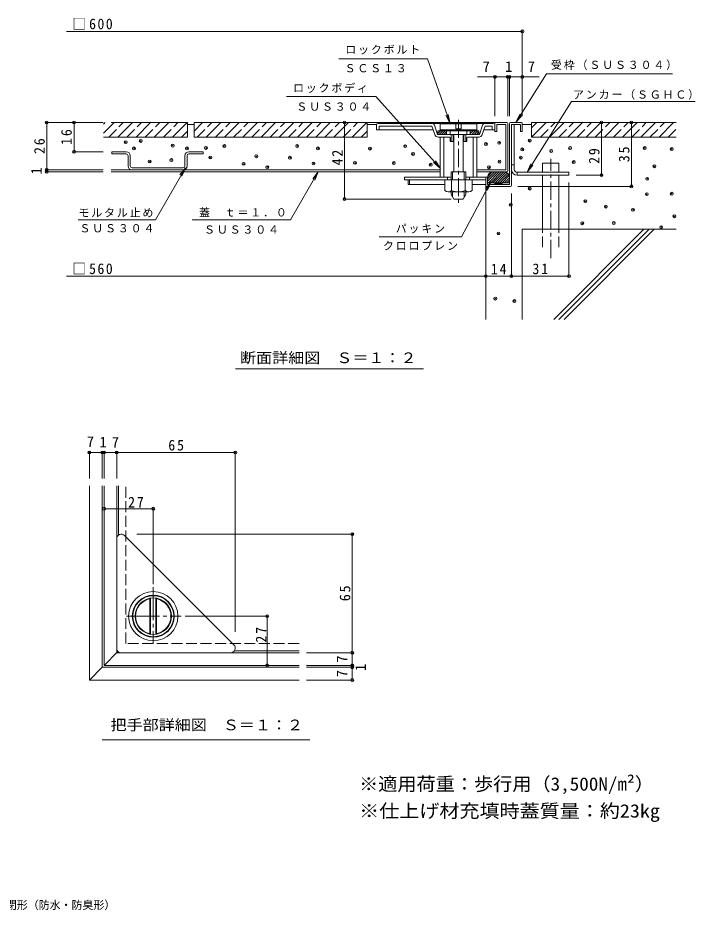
# Model space of a CAD drawing. Units: millimetres at full size; some dimension numbers follow another scale. Extents: x -366 to 373, y -274 to 270.
# Drawn here: x 1.6 to 373, y -264.2 to 225.2 of the extents above; entities that cross this region are included whole.
import ezdxf
from ezdxf.enums import TextEntityAlignment as Align

# ---------------------------------------------------------------- set-up
doc = ezdxf.new("R2010")
doc.units = ezdxf.units.MM
doc.header["$LTSCALE"] = 2
doc.header["$PDMODE"] = 32
doc.header["$PDSIZE"] = 1.6
for name, pattern in [('CHAIN1', [8, 5, -1, 1, -1]), ('CHAIN2', [12, 9, -1, 1, -1]), ('DASHED2', [3, 2, -1]), ('DASHED3', [4, 3, -1])]:
    doc.linetypes.add(name, pattern=pattern)
for name, color, linetype, lineweight in [('D-1', 2, 'Continuous', 9), ('D-2', 3, 'Continuous', 9), ('D-3', 2, 'Continuous', 9), ('D-4', 7, 'Continuous', 9), ('D-5', 7, 'Continuous', 9), ('D-6', 6, 'Continuous', 9)]:
    doc.layers.add(name, color=color, linetype=linetype, lineweight=lineweight)
for name, color, linetype in [('D-F', 2, 'Continuous'), ('F-4_F-4ﾚｲﾔ', 7, 'Continuous'), ('F-5_F-5ﾚｲﾔ', 3, 'Continuous')]:
    doc.layers.add(name, color=color, linetype=linetype)
doc.styles.add('ＭＳ ゴシック', font='')
doc.styles.get('ＭＳ ゴシック').set_extended_font_data('MS Gothic')

msp = doc.modelspace()

# ---------------------------------------------------------------- linework, layer by layer
at = {"layer": 'D-1'}
for p, q in [((271.252, 167.278), (271.252, 133.778)), ((271.747, 167.778), (277.752, 167.778)), ((272.252, 166.778), (277.252, 166.778)), ((272.252, 133.278), (272.252, 166.778)), ((273.852, 142.09), (273.852, 166.778)), ((277.252, 166.778), (277.252, 162.778)), ((278.252, 167.278), (278.252, 162.778)), ((277.252, 162.778), (278.252, 162.778)), ((272.252, 145.272), (272.252, 142.09)), ((272.252, 144.59), (273.852, 144.59)), ((258.252, 137.778), (259.252, 137.778)), ((258.252, 133.278), (258.252, 137.778)), ((259.252, 136.944), (263.086, 140.778)), ((259.252, 135.671), (264.359, 140.778)), ((259.252, 137.778), (259.252, 133.778)), ((259.29, 138.255), (261.775, 140.74)), ((259.631, 134.778), (265.631, 140.778)), ((260.904, 134.778), (266.904, 140.778)), ((262.177, 134.778), (268.177, 140.778)), ((262.252, 140.778), (268.252, 140.778)), ((263.45, 134.778), (269.271, 140.6)), ((264.722, 134.778), (270.092, 140.148)), ((265.995, 134.778), (270.712, 139.495)), ((267.268, 134.778), (271.126, 138.637)), ((268.541, 134.778), (271.252, 137.489)), ((275.452, 140.49), (275.452, 138.89)), ((275.452, 140.49), (303.852, 140.49)), ((275.452, 138.89), (303.852, 138.89)), ((303.852, 138.89), (303.852, 140.49)), ((271.752, 132.778), (258.752, 132.778)), ((259.252, 134.778), (271.252, 134.778)), ((259.252, 133.778), (271.252, 133.778)), ((263.252, 134.101), (263.929, 134.778)), ((263.252, 134.778), (263.252, 133.778)), ((263.636, 133.778), (264.636, 134.778)), ((264.343, 133.778), (265.343, 134.778)), ((265.051, 133.778), (266.051, 134.778)), ((265.758, 133.778), (266.758, 134.778)), ((266.465, 133.778), (267.252, 134.565)), ((267.172, 133.778), (267.252, 133.858)), ((267.252, 134.778), (267.252, 133.778)), ((269.813, 134.778), (271.252, 136.216)), ((271.086, 134.778), (271.252, 134.944)), ((40.879, -137.956), (40.879, -31.417)), ((47.879, -31.417), (47.879, -130.956)), ((155.852, -130.956), (47.879, -130.956))]:
    msp.add_line(p, q, dxfattribs=at)
at = {"layer": 'D-1', "linetype": 'DASHED3'}
for p, q in [((60.879, -117.956), (60.879, -31.417)), ((155.852, -117.956), (60.879, -117.956))]:
    msp.add_line(p, q, dxfattribs=at)
at = {"layer": 'D-1'}
msp.add_lwpolyline([(47.879, -130.956), (40.879, -137.956), (155.852, -137.956)], dxfattribs=at)
for centre, radius, start, end in [((271.752, 167.278), 0.5, 90, 180), ((277.752, 167.278), 0.5, 0, 90), ((275.452, 142.09), 3.2, 180, 270), ((275.452, 142.09), 1.6, 180, 270), ((262.252, 137.778), 3, 90, 180), ((268.252, 137.778), 3, 0, 90), ((258.752, 133.278), 0.5, 180, 270), ((271.752, 133.278), 0.5, 270, 0)]:
    msp.add_arc(centre, radius, start, end, dxfattribs=at)
at = {"layer": 'D-2'}
for p, q in [((199.252, 167.278), (262.252, 167.278)), ((233.552, 167.278), (233.252, 166.978)), ((233.252, 163.778), (233.252, 166.978)), ((233.252, 166.978), (253.252, 166.978)), ((253.252, 166.978), (252.952, 167.278)), ((253.252, 163.778), (253.252, 166.978)), ((263.252, 167.278), (263.252, 162.778)), ((269.752, 167.778), (263.752, 167.778)), ((264.252, 166.778), (264.252, 162.778)), ((269.252, 166.778), (264.252, 166.778)), ((269.252, 166.778), (269.252, 141.778)), ((270.252, 141.278), (270.252, 167.278)), ((198.251, 166.278), (198.251, 163.778)), ((198.251, 163.778), (229.171, 163.778)), ((198.251, 163.778), (229.17, 163.778)), ((199.751, 165.778), (199.751, 163.778)), ((199.751, 165.778), (228.671, 165.778)), ((230.215, 161.146), (228.671, 165.778)), ((231.752, 161.278), (230.094, 166.252)), ((232.002, 163.278), (232.002, 161.278)), ((232.002, 163.085), (232.195, 163.278)), ((232.002, 161.813), (233.467, 163.278)), ((232.002, 163.278), (236.752, 163.278)), ((232.74, 161.278), (234.74, 163.278)), ((233.752, 163.278), (233.252, 163.778)), ((253.252, 163.778), (233.252, 163.778)), ((233.752, 163.278), (252.752, 163.278)), ((234.013, 161.278), (236.013, 163.278)), ((235.286, 161.278), (236.752, 162.744)), ((236.752, 163.278), (236.752, 161.278)), ((238.752, 163.278), (238.752, 161.278)), ((247.752, 163.278), (247.752, 161.278)), ((249.752, 163.278), (249.752, 161.278)), ((249.752, 163.016), (250.014, 163.278)), ((249.752, 161.743), (251.286, 163.278)), ((249.752, 163.278), (254.502, 163.278)), ((250.559, 161.278), (252.559, 163.278)), ((251.832, 161.278), (253.832, 163.278)), ((253.252, 163.778), (252.752, 163.278)), ((253.105, 161.278), (254.502, 162.675)), ((254.502, 163.278), (254.502, 161.278)), ((256.41, 166.253), (254.752, 161.278)), ((256.289, 161.146), (257.833, 165.778)), ((263.252, 163.778), (257.333, 163.778)), ((261.752, 165.778), (257.833, 165.778)), ((261.752, 165.778), (261.752, 163.778)), ((263.252, 166.278), (263.252, 163.778)), ((264.252, 162.778), (263.252, 162.778)), ((231.752, 161.278), (254.752, 161.278)), ((232.112, 159.778), (238.252, 159.778)), ((233.252, 159.778), (233.252, 137.778)), ((235.252, 159.778), (235.252, 137.778)), ((236.559, 161.278), (236.752, 161.471)), ((239.252, 161.278), (239.252, 157.278)), ((240.252, 160.278), (240.252, 157.278)), ((240.752, 161.278), (240.752, 140.778)), ((245.752, 161.278), (245.752, 140.778)), ((245.752, 157.278), (247.752, 157.278)), ((246.252, 160.278), (246.252, 157.278)), ((247.252, 161.278), (247.252, 157.278)), ((247.752, 159.278), (247.752, 157.278)), ((248.252, 159.778), (254.391, 159.778)), ((251.252, 159.778), (251.252, 137.778)), ((253.252, 159.778), (253.252, 137.778)), ((254.378, 161.278), (254.502, 161.402)), ((52.825, 141.778), (233.252, 141.778)), ((52.825, 140.778), (233.252, 140.778)), ((213.704, 137.778), (213.704, 136.278)), ((239.252, 137.778), (213.704, 137.778)), ((237.252, 137.778), (237.252, 136.278)), ((239.252, 140.778), (247.252, 140.778)), ((239.252, 140.778), (239.252, 136.278)), ((240.064, 140.778), (240.064, 136.278)), ((246.44, 140.778), (246.44, 136.278)), ((247.252, 140.778), (247.252, 136.278)), ((258.252, 137.778), (247.252, 137.778)), ((249.252, 137.778), (249.252, 136.278)), ((269.252, 141.778), (253.252, 141.778)), ((253.252, 140.778), (269.752, 140.778)), ((258.252, 136.278), (213.704, 136.278)), ((215.748, 136.278), (215.748, 133.778)), ((235.752, 133.778), (215.748, 133.778)), ((216.455, 136.278), (216.455, 133.778)), ((235.752, 130.5), (235.752, 136.278)), ((239.505, 130.5), (239.505, 136.278)), ((246.999, 130.5), (246.999, 136.278)), ((250.752, 130.5), (250.752, 136.278)), ((258.252, 133.778), (250.752, 133.778)), ((237.628, 129.778), (248.875, 129.778)), ((239.252, 129.778), (239.252, 128.376)), ((240.752, 125.778), (239.252, 128.376)), ((240.064, 129.778), (240.064, 126.97)), ((245.752, 125.778), (247.252, 128.376)), ((246.44, 129.778), (246.44, 126.97)), ((247.252, 129.778), (247.252, 128.376)), ((240.752, 125.778), (245.752, 125.778)), ((48.879, -129.956), (48.879, -31.417)), ((55.879, -31.417), (55.879, -122.956)), ((56.879, -31.417), (56.879, -58.455)), ((120.147, -118.688), (60.147, -58.688)), ((55.879, -120.956), (55.879, -60.455)), ((74.379, -93.069), (74.079, -93.424)), ((74.079, -112.487), (74.079, -93.424)), ((74.379, -93.069), (74.379, -112.842)), ((77.379, -93.069), (77.379, -112.842)), ((77.379, -93.069), (77.679, -93.424)), ((77.679, -112.487), (77.679, -93.424)), ((74.079, -112.487), (74.379, -112.842)), ((77.679, -112.487), (77.379, -112.842)), ((120.379, -121.956), (155.852, -121.956)), ((56.465, -122.37), (48.879, -129.956)), ((155.852, -122.956), (55.879, -122.956)), ((111.636, -122.956), (57.879, -122.956)), ((118.379, -122.956), (111.636, -122.956)), ((48.879, -129.956), (155.852, -129.956))]:
    msp.add_line(p, q, dxfattribs=at)
at = {"layer": 'D-2', "linetype": 'DASHED2'}
for p, q in [((241.752, 166.978), (241.452, 167.278)), ((241.752, 166.978), (241.752, 164.278)), ((245.052, 167.278), (244.752, 166.978)), ((244.752, 166.978), (244.752, 164.278)), ((244.752, 164.278), (241.752, 164.278))]:
    msp.add_line(p, q, dxfattribs=at)
at = {"layer": 'D-2', "linetype": 'CHAIN1'}
msp.add_line((243.252, 169.319), (243.252, 123.82), dxfattribs=at)
at = {"layer": 'D-2', "linetype": 'CHAIN2'}
for p, q in [((75.879, -87.084), (75.879, -117.982)), ((61.233, -102.955), (91.254, -102.955))]:
    msp.add_line(p, q, dxfattribs=at)
at = {"layer": 'D-2'}
msp.add_lwpolyline([(238.752, 159.278), (238.752, 157.278), (240.752, 157.278)], dxfattribs=at)
for centre, radius in [((75.879, -102.955), 13.5), ((75.879, -102.955), 11.5), ((75.879, -102.956), 11.25), ((75.879, -102.955), 10)]:
    msp.add_circle(centre, radius, dxfattribs=at)
for centre, radius, start, end in [((199.252, 166.278), 1, 90, 180), ((228.671, 165.778), 1.5, 18.43449, 90), ((257.833, 165.778), 1.5, 90, 161.56551), ((262.252, 166.278), 1, 0, 90), ((263.752, 167.278), 0.5, 90, 180), ((269.752, 167.278), 0.5, 0, 90), ((232.112, 161.778), 0.5, 198.43449, 270), ((254.391, 161.778), 0.5, 270, 341.56551), ((232.112, 161.778), 2, 198.43449, 270), ((238.252, 159.278), 0.5, 0, 90), ((239.252, 160.278), 1, 0, 90), ((247.252, 160.278), 1, 90, 180), ((248.252, 159.278), 0.5, 90, 180), ((254.391, 161.778), 2, 270, 341.56551), ((269.752, 141.278), 0.5, 270, 0), ((237.628, 132.578), 2.8, 227.92537, 312.07443), ((243.252, 139.868), 10.089, 248.19786, 291.80214), ((248.875, 132.578), 2.8, 227.92572, 312.07428), ((58.379, -60.455), 2.5, 45, 180), ((75.879, -102.955), 9.7, 100.69363, 259.30637), ((75.879, -102.955), 9.7, 280.69363, 79.30637), ((57.879, -120.956), 2, 180, 270), ((118.379, -120.456), 2.5, 270, 45)]:
    msp.add_arc(centre, radius, start, end, dxfattribs=at)
at = {"layer": 'D-3'}
for p, q in [((53.252, 150.578), (53.252, 151.778)), ((61.052, 151.778), (53.252, 151.778)), ((95.452, 151.778), (103.252, 151.778)), ((103.252, 150.578), (103.252, 151.778)), ((61.052, 150.578), (53.252, 150.578)), ((62.052, 149.578), (62.052, 143.978)), ((63.252, 149.578), (63.252, 143.978)), ((93.252, 149.578), (93.252, 143.978)), ((94.452, 143.978), (94.452, 149.578)), ((95.452, 150.578), (103.252, 150.578)), ((64.252, 142.978), (92.252, 142.978))]:
    msp.add_line(p, q, dxfattribs=at)
for centre, radius, start, end in [((61.052, 149.578), 2.2, 0, 90), ((95.452, 149.578), 2.2, 90, 180), ((61.052, 149.578), 1, 0, 90), ((95.452, 149.578), 1, 90, 180), ((64.252, 143.978), 2.2, 180, 270), ((64.252, 143.978), 1, 180, 270), ((92.252, 143.978), 1, 270, 0), ((92.252, 143.978), 2.2, 270, 0)]:
    msp.add_arc(centre, radius, start, end, dxfattribs=at)
at = {"layer": 'D-4'}
for p, q in [((278.252, 217.778), (28.356, 217.778)), ((278.252, 218.178), (278.252, 171.278)), ((263.252, 192.778), (253.622, 192.778)), ((263.252, 193.178), (263.252, 171.286)), ((270.252, 192.778), (263.252, 192.778)), ((270.252, 193.178), (270.252, 171.278)), ((271.252, 192.778), (270.252, 192.778)), ((271.252, 193.178), (271.252, 171.278)), ((278.252, 192.778), (271.252, 192.778)), ((278.252, 192.778), (287.45, 192.778)), ((17.068, 167.778), (48.468, 167.778)), ((17.468, 167.778), (17.468, 141.778)), ((32.468, 167.778), (32.468, 151.778)), ((180.752, 167.778), (180.752, 125.778)), ((321.668, 167.778), (321.668, 138.89)), ((338.078, 167.778), (338.078, 132.778)), ((32.068, 151.778), (48.468, 151.778)), ((17.068, 141.778), (48.468, 141.778)), ((17.068, 140.778), (48.468, 140.778)), ((17.468, 141.778), (17.468, 140.778)), ((322.068, 138.89), (307.852, 138.89)), ((338.478, 132.778), (275.752, 132.778)), ((303.852, 83.118), (303.852, 134.89)), ((272.252, 83.118), (272.252, 128.778)), ((180.352, 125.778), (239.252, 125.778)), ((258.252, 83.518), (28.356, 83.518)), ((258.252, 83.518), (272.252, 83.518)), ((272.252, 83.518), (303.852, 83.518)), ((40.879, -12.783), (40.879, -27.417)), ((40.879, -13.183), (47.879, -13.183)), ((47.879, -12.783), (47.879, -27.417)), ((47.879, -13.183), (48.879, -13.183)), ((48.879, -12.783), (48.879, -27.417)), ((48.879, -13.183), (55.879, -13.183)), ((55.879, -12.783), (55.879, -27.417)), ((55.879, -13.183), (120.879, -13.183)), ((120.879, -12.783), (120.879, -111.562)), ((48.879, -43.988), (75.879, -43.988)), ((75.879, -43.588), (75.879, -85.456)), ((185.417, -57.956), (66.952, -57.956)), ((185.017, -122.956), (185.017, -57.956)), ((138.732, -102.955), (93.379, -102.955)), ((138.332, -129.956), (138.332, -102.955)), ((185.417, -122.956), (159.852, -122.956)), ((185.017, -129.956), (185.017, -122.956)), ((185.417, -129.956), (159.852, -129.956)), ((185.417, -130.956), (159.852, -130.956)), ((185.017, -130.956), (185.017, -129.956)), ((185.017, -137.956), (185.017, -130.956)), ((185.417, -137.956), (159.852, -137.956)), ((47.894, -170.841), (161.686, -170.841))]:
    msp.add_line(p, q, dxfattribs=at)
for p in [(278.252, 217.778), (263.252, 192.778), (270.252, 192.778), (271.252, 192.778), (278.252, 192.778), (17.468, 167.778), (32.468, 167.778), (180.752, 167.778), (321.668, 167.778), (338.078, 167.778), (32.468, 151.778), (17.468, 141.778), (17.468, 140.778), (321.668, 138.89), (338.078, 132.778), (180.752, 125.778), (258.252, 83.518), (272.252, 83.518), (303.852, 83.518), (40.879, -13.183), (47.879, -13.183), (48.879, -13.183), (55.879, -13.183), (120.879, -13.183), (48.879, -43.988), (75.879, -43.988), (185.017, -57.956), (138.332, -102.955), (185.017, -122.956), (138.332, -129.956), (185.017, -129.956), (185.017, -130.956), (185.017, -137.956)]:
    msp.add_point(p, dxfattribs=at)
at = {"layer": 'D-5'}
for p, q in [((274.752, 167.778), (291.572, 194.487)), ((291.572, 194.487), (360.543, 194.487)), ((197.92, 181.962), (148.884, 181.962)), ((197.92, 181.962), (233.408, 142.623)), ((280.898, 140.49), (305.291, 179.223)), ((305.291, 179.223), (373.038, 179.223)), ((238.627, 167.278), (236.386, 171.748)), ((274.752, 167.778), (276.841, 172.321)), ((274.752, 167.778), (277.946, 171.625)), ((93.531, 142.978), (77.068, 114.464)), ((93.531, 142.978), (90.487, 139.011)), ((93.531, 142.978), (91.618, 138.359)), ((233.408, 142.623), (229.603, 145.867)), ((233.408, 142.623), (230.572, 146.741)), ((280.898, 140.49), (282.988, 145.033)), ((280.898, 140.49), (284.092, 144.337)), ((166.347, 140.778), (151.154, 114.464)), ((166.347, 140.778), (163.303, 136.811)), ((166.347, 140.778), (164.434, 136.159)), ((244.869, 105.149), (260.919, 135.338)), ((260.919, 135.338), (258.015, 131.267)), ((260.919, 135.338), (259.168, 130.654)), ((34.748, 114.464), (77.068, 114.464)), ((151.154, 114.464), (97.298, 114.464)), ((244.869, 105.149), (199.813, 105.149)), ((120.906, 32.764), (224.046, 32.764))]:
    msp.add_line(p, q, dxfattribs=at)
msp.add_lwpolyline([(177.667, 202.661), (226.355, 202.661), (238.627, 167.278), (237.619, 172.176)], dxfattribs=at)
at = {"layer": 'D-6', "linetype": 'DASHED3'}
for p, q in [((48.523, 166.872), (49.429, 167.778)), ((51.429, 159.778), (59.429, 167.778)), ((61.429, 159.778), (69.429, 167.778)), ((71.429, 159.778), (79.429, 167.778)), ((81.429, 159.778), (89.429, 167.778)), ((99.961, 159.778), (107.961, 167.778)), ((109.961, 159.778), (117.961, 167.778)), ((119.961, 159.778), (127.961, 167.778)), ((129.961, 159.778), (137.961, 167.778)), ((139.961, 159.778), (147.961, 167.778)), ((149.961, 159.778), (157.961, 167.778)), ((159.961, 159.778), (167.961, 167.778)), ((169.961, 159.778), (177.961, 167.778)), ((179.961, 159.778), (187.961, 167.778)), ((288.252, 159.778), (296.252, 167.778)), ((298.252, 159.778), (306.252, 167.778)), ((308.252, 159.778), (316.252, 167.778)), ((318.252, 159.778), (326.252, 167.778)), ((328.252, 159.778), (336.252, 167.778)), ((338.251, 159.778), (346.251, 167.778)), ((348.251, 159.778), (356.252, 167.778)), ((91.429, 159.778), (94.719, 163.068)), ((189.961, 159.778), (193.251, 163.068)), ((358.251, 159.778), (362.654, 164.181)), ((289.352, 99.351), (289.352, 109.248)), ((298.352, 99.351), (298.352, 109.248))]:
    msp.add_line(p, q, dxfattribs=at)
at = {"layer": 'D-6'}
for p, q in [((48.523, 161.873), (54.429, 167.778)), ((94.719, 167.778), (52.825, 167.778)), ((56.429, 159.778), (64.429, 167.778)), ((66.429, 159.778), (74.429, 167.778)), ((76.429, 159.778), (84.429, 167.778)), ((86.429, 159.778), (94.429, 167.778)), ((94.719, 159.778), (94.719, 167.778)), ((98.251, 166.778), (94.719, 166.778)), ((98.251, 163.068), (102.961, 167.778)), ((98.251, 159.778), (98.251, 167.778)), ((263.752, 167.778), (98.251, 167.778)), ((104.961, 159.778), (112.961, 167.778)), ((114.961, 159.778), (122.961, 167.778)), ((124.961, 159.778), (132.961, 167.778)), ((134.961, 159.778), (142.961, 167.778)), ((144.961, 159.778), (152.961, 167.778)), ((154.961, 159.778), (162.961, 167.778)), ((164.961, 159.778), (172.961, 167.778)), ((174.961, 159.778), (182.961, 167.778)), ((184.961, 159.778), (192.961, 167.778)), ((193.251, 159.778), (193.251, 167.778)), ((198.386, 166.778), (193.251, 166.778)), ((278.252, 166.778), (283.252, 166.778)), ((283.252, 164.778), (286.252, 167.778)), ((283.252, 159.778), (291.252, 167.778)), ((283.252, 167.778), (283.252, 159.778)), ((283.252, 167.778), (362.654, 167.778)), ((293.252, 159.778), (301.252, 167.778)), ((303.252, 159.778), (311.252, 167.778)), ((313.252, 159.778), (321.252, 167.778)), ((323.252, 159.778), (331.252, 167.778)), ((333.251, 159.778), (341.252, 167.778)), ((343.251, 159.778), (351.252, 167.778)), ((353.251, 159.778), (361.252, 167.778)), ((94.719, 159.778), (48.523, 159.778)), ((193.251, 159.778), (98.251, 159.778)), ((283.252, 159.778), (362.654, 159.778)), ((289.352, 145.49), (298.352, 145.49)), ((289.352, 140.49), (289.352, 145.49)), ((298.352, 140.49), (298.352, 145.49)), ((289.352, 109.248), (289.352, 138.89)), ((298.352, 109.248), (298.352, 138.89)), ((258.252, 133.778), (258.252, 59.81)), ((278.252, 109.248), (362.654, 109.248)), ((278.252, 109.248), (278.252, 59.81)), ((295.513, 59.81), (344.951, 109.248)), ((298.341, 59.81), (347.779, 109.248)), ((301.17, 59.81), (350.608, 109.248))]:
    msp.add_line(p, q, dxfattribs=at)
at = {"layer": 'D-6', "linetype": 'CHAIN1'}
msp.add_line((293.852, 93.353), (293.852, 147.887), dxfattribs=at)
at = {"layer": 'D-6'}
for p in [(60.808, 156.995), (69.028, 157.686), (258.316, 155.962), (265.579, 156.657), (282.358, 157.845), (65.272, 153.567), (86.571, 155.096), (94.352, 153.567), (104.743, 153.83), (114.879, 154.85), (154.812, 154.853), (166.195, 153.567), (194.709, 153.484), (214.012, 154.828), (278.219, 153.01), (294.075, 152.147), (304.436, 153.795), (345.407, 153.776), (360.176, 153.207), (73.855, 146.383), (85.799, 147.153), (107.218, 148.58), (132.412, 149.291), (150.8, 148.435), (218.367, 150.574), (265.734, 146.293), (277.434, 148.536), (306.477, 146.102), (125.406, 145.117), (138.399, 143.304), (163.753, 145.316), (186.467, 145.649), (207.787, 145.556), (228.053, 144.629), (259.937, 143.259), (350.705, 143.797), (346.731, 136.909), (282.358, 131.563), (346.52, 128.47), (360.176, 128.728), (271.927, 122.715), (312.869, 124.625), (324.04, 121.691), (338.929, 119.915), (311.147, 112.507), (328.455, 112.684), (361.658, 116.393), (265.18, 106.912), (354.417, 110.388), (263.462, 71.241), (273.941, 69.866)]:
    msp.add_point(p, dxfattribs=at)

# ---------------------------------------------------------------- texts
at = {"layer": 'D-4', "color": 2, "style": 'ＭＳ ゴシック'}
for s, p in [('7', (256.496, 193.778)), ('1', (268.752, 193.778)), ('7', (281.247, 193.778)), ('7', (39.434, -11.919)), ('1', (46.379, -12.183)), ('7', (53.109, -12.283))]:
    msp.add_text(s, height=5.865, dxfattribs=at).set_placement(p, align=Align.BOTTOM_LEFT)
for s, p in [('1', (16.468, 139.278)), ('7', (184.017, -128.456)), ('1', (194.264, -133.035)), ('7', (184.017, -136.456))]:
    msp.add_text(s, height=5.865, rotation=90, dxfattribs=at).set_placement(p, align=Align.BOTTOM_LEFT)
at = {"layer": 'D-4', "color": 2, "style": 'ＭＳ ゴシック', "width": 1.1}
msp.add_text('把手部詳細図\u3000Ｓ＝１：２', height=5.865, dxfattribs=at).set_placement((52.462, -167.29), align=Align.BOTTOM_LEFT)
at = {"layer": 'D-4', "color": 2, "char_height": 5.865, "attachment_point": 7, "style": 'ＭＳ ゴシック'}
for s, insert in [('\\T1.21;\\W0.95;□600', (31.486, 218.778)), ('\\T1.21;\\W0.95;□560', (31.486, 84.518)), ('\\T1.27;\\W0.95;14', (261.002, 84.518)), ('\\T1.27;\\W0.95;31', (283.802, 84.518)), ('\\T1.27;\\W0.95;65', (84.129, -12.183)), ('\\T1.27;\\W0.95;27', (62.101, -43.355))]:
    msp.add_mtext(s, dxfattribs=dict(at, insert=insert))
at = {"layer": 'D-4', "color": 2, "char_height": 5.865, "attachment_point": 7, "rotation": 90, "style": 'ＭＳ ゴシック'}
for s, insert in [('\\T1.27;\\W0.95;26', (16.468, 150.528)), ('\\T1.27;\\W0.95;42', (179.767, 144.254)), ('\\T1.27;\\W0.95;29', (320.668, 145.084)), ('\\T1.27;\\W0.95;35', (337.078, 146.028)), ('\\T1.27;\\W0.95;65', (184.017, -94.706)), ('\\T1.27;\\W0.95;27', (137.953, -117.438))]:
    msp.add_mtext(s, dxfattribs=dict(at, insert=insert))
at = {"layer": 'D-5', "color": 2, "style": 'ＭＳ ゴシック', "width": 1.1}
msp.add_text('断面詳細図\u3000Ｓ＝１：２', height=5.865, dxfattribs=at).set_placement((123.476, 34.052), align=Align.BOTTOM_LEFT)
at = {"layer": 'D-5', "char_height": 4.399, "attachment_point": 7, "style": 'ＭＳ ゴシック'}
for s, insert in [('\\T1.17;ロックボルト', (181.179, 205.061)), ('\\T1.17;受枠（ＳＵＳ３０４）', (293.976, 196.565)), ('\\T1.17;ＳＣＳ１３', (180.806, 195.238)), ('\\T1.17;ロックボディ', (152.522, 183.998)), ('\\T1.17;アンカー（ＳＧＨＣ）', (306.044, 180.282)), ('\\T1.17;ＳＵＳ３０４', (154.342, 174.175)), ('\\T1.17;モルタル止め', (34.858, 115.815)), ('\\T1.17;蓋\u3000ｔ＝１．０', (100.993, 115.985)), ('\\T1.17;ＳＵＳ３０４', (35.408, 107.471)), ('\\T1.17;ＳＵＳ３０４', (103.726, 106.748)), ('\\T1.17;パッキン', (208.841, 106.941)), ('\\T1.17;クロロプレン', (201.841, 97.693))]:
    msp.add_mtext(s, dxfattribs=dict(at, insert=insert))
at = {"layer": 'D-F', "insert": (31.268, 155.528), "char_height": 5.865, "attachment_point": 7, "rotation": 90, "style": 'ＭＳ ゴシック'}
msp.add_mtext('\\T1.27;\\W0.95;16', dxfattribs=at)
at = {"layer": 'F-4_F-4ﾚｲﾔ', "style": 'ＭＳ ゴシック'}
msp.add_text('フロアーハッチ\u3000充填用（充填深さ：16ｍｍ）\u3000屋内外用\u3000密閉形（防水・防臭形）', height=4.399, dxfattribs=at).set_placement((-172.934, -264.904), align=Align.BOTTOM_LEFT)
at = {"layer": 'F-5_F-5ﾚｲﾔ', "style": 'ＭＳ ゴシック'}
for s, width, p in [('※適用荷重：歩行用（3,500N/m²）', 1.05, (188.772, -200.836)), ('※仕上げ材充填時蓋質量：約23kg', 1.1, (188.772, -215.588))]:
    msp.add_text(s, height=7.331, dxfattribs=dict(at, width=width)).set_placement(p, align=Align.BOTTOM_LEFT)

doc.saveas('drawing.dxf')
